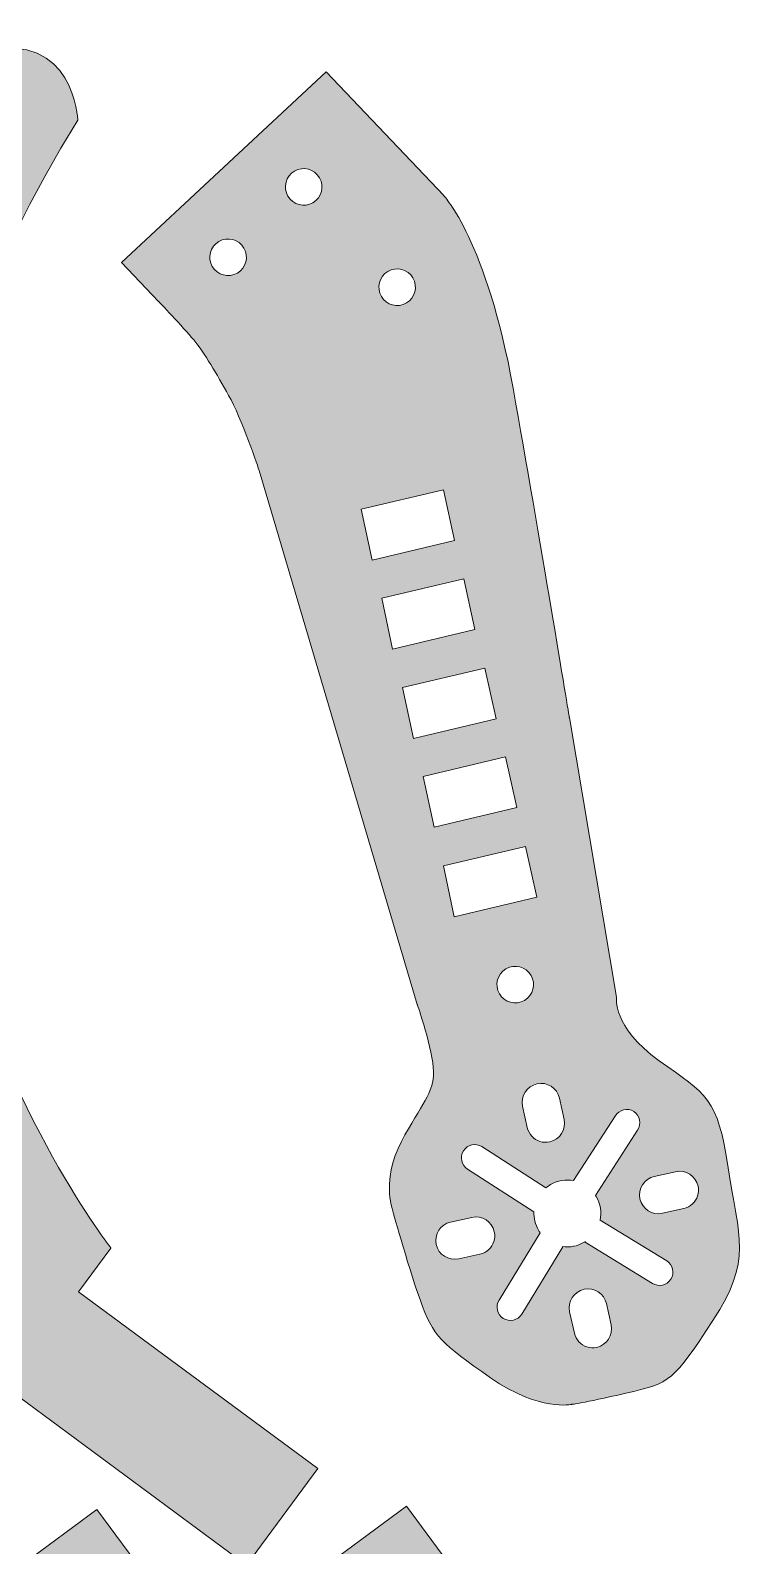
# Model space of a CAD drawing. Header units: inches. Extents: x -76 to 385, y -385 to 84.
# Drawn here: x 299.6 to 379.3, y -83.6 to 83.5 of the extents above; entities that cross this region are included whole.
import ezdxf

# ---------------------------------------------------------------- set-up
doc = ezdxf.new("R2010")
doc.units = ezdxf.units.IN
doc.header["$MEASUREMENT"] = 0
doc.layers.add('katman 1', color=7, linetype='Continuous')

# ---------------------------------------------------------------- blocks, each defined once
blk = doc.blocks.new('block 12')
at = {"layer": 'katman 1', "true_color": 0xffffff}
h = blk.add_hatch(color=7, dxfattribs=at)
h.dxf.hatch_style = 2
edge = h.paths.add_edge_path()
edge.add_spline(control_points=[(350.38, -65.12), (344.94, -61.32), (344.07, -60.68), (342.6, -56.51), (341.12, -52.33), (339.53, -46.48), (339.53, -46.48), (339.53, -46.48), (338.36, -43.23), (340.54, -39.08), (342.72, -34.92), (344.14, -33.74), (344.09, -31.36), (344.04, -28.97), (342.3, -23.94), (342.3, -23.94), (342.3, -23.94), (324.85, 34.96), (324.85, 34.96), (324.85, 34.96), (322.85, 40.88), (321.49, 43.24), (320.14, 45.6), (318.87, 47.91), (317.64, 49.35), (316.42, 50.8), (313.76, 53.61), (313.76, 53.61), (313.76, 53.61), (309.67, 57.91), (309.67, 57.91), (309.67, 57.91), (332.25, 78.94), (332.25, 78.94), (332.25, 78.94), (345.22, 65.27), (345.22, 65.27), (345.22, 65.27), (349.95, 60.31), (352.87, 44.02), (355.78, 27.72), (359.07, 7.69), (359.07, 7.69), (359.07, 7.69), (364.27, -23.14), (364.27, -23.14), (364.27, -23.14), (363.74, -26.4), (368.98, -30.15), (374.22, -33.9), (375.42, -34.21), (376.6, -41.96), (377.78, -49.72), (379.29, -52.13), (374.91, -58.81), (370.53, -65.49), (370.27, -65.7), (365.31, -66.83), (360.35, -67.97), (359.36, -68.05), (359.36, -68.05), (359.36, -68.05), (355.82, -68.92), (350.38, -65.12)], knot_values=[0, 0, 0, 0, 1, 1, 1, 2, 2, 2, 3, 3, 3, 4, 4, 4, 5, 5, 5, 6, 6, 6, 7, 7, 7, 8, 8, 8, 9, 9, 9, 10, 10, 10, 11, 11, 11, 12, 12, 12, 13, 13, 13, 14, 14, 14, 15, 15, 15, 16, 16, 16, 17, 17, 17, 18, 18, 18, 19, 19, 19, 20, 20, 20, 21, 21, 21, 21], degree=3, periodic=1)
edge = h.paths.add_edge_path()
edge.add_spline(control_points=[(351.32, -56.55), (350.88, -57.24), (351.09, -58.14), (351.78, -58.57), (352.47, -59.01), (353.38, -58.8), (353.81, -58.11), (353.81, -58.11), (358.35, -50.67), (358.35, -50.67), (358.35, -50.67), (358.31, -50.65), (358.31, -50.65), (359.11, -50.77), (359.96, -50.62), (360.71, -50.18), (360.76, -50.16), (360.81, -50.12), (360.86, -50.09), (360.86, -50.09), (360.81, -50.18), (360.81, -50.18), (360.81, -50.18), (368.24, -54.72), (368.24, -54.72), (368.93, -55.15), (369.84, -54.94), (370.27, -54.25), (370.7, -53.57), (370.49, -52.66), (369.81, -52.23), (369.81, -52.23), (362.46, -47.74), (362.46, -47.74), (362.63, -46.88), (362.51, -45.96), (362.03, -45.14), (362.01, -45.1), (361.99, -45.07), (361.96, -45.03), (361.96, -45.03), (366.6, -37.83), (366.6, -37.83), (367.05, -37.11), (366.86, -36.17), (366.18, -35.74), (365.49, -35.31), (364.56, -35.55), (364.11, -36.27), (364.11, -36.27), (359.53, -43.38), (359.53, -43.38), (358.69, -43.22), (357.79, -43.35), (356.99, -43.82), (356.81, -43.93), (356.64, -44.05), (356.48, -44.18), (356.48, -44.18), (349.41, -39.62), (349.41, -39.62), (348.72, -39.19), (347.82, -39.4), (347.39, -40.09), (346.95, -40.78), (347.16, -41.68), (347.85, -42.12), (347.85, -42.12), (355.17, -46.84), (355.17, -46.84), (355.14, -47.52), (355.3, -48.23), (355.67, -48.86), (355.72, -48.95), (355.78, -49.04), (355.85, -49.13), (355.85, -49.13), (351.32, -56.55), (351.32, -56.55)], knot_values=[0, 0, 0, 0, 1, 1, 1, 2, 2, 2, 3, 3, 3, 4, 4, 4, 5, 5, 5, 6, 6, 6, 7, 7, 7, 8, 8, 8, 9, 9, 9, 10, 10, 10, 11, 11, 11, 12, 12, 12, 13, 13, 13, 14, 14, 14, 15, 15, 15, 16, 16, 16, 17, 17, 17, 18, 18, 18, 19, 19, 19, 20, 20, 20, 21, 21, 21, 22, 22, 22, 23, 23, 23, 24, 24, 24, 25, 25, 25, 26, 26, 26, 26], degree=3, periodic=1)
edge = h.paths.add_edge_path()
edge.add_spline(control_points=[(344.39, -50.43), (344.63, -51.55), (345.75, -52.25), (346.87, -52.01), (346.87, -52.01), (349.21, -51.49), (349.21, -51.49), (349.59, -51.41), (349.92, -51.23), (350.18, -50.99), (350.7, -50.5), (350.96, -49.76), (350.79, -49.02), (350.54, -47.89), (349.43, -47.19), (348.31, -47.43), (348.31, -47.43), (345.97, -47.95), (345.97, -47.95), (344.85, -48.2), (344.14, -49.3), (344.39, -50.43)], knot_values=[0, 0, 0, 0, 1, 1, 1, 2, 2, 2, 3, 3, 3, 4, 4, 4, 5, 5, 5, 6, 6, 6, 7, 7, 7, 7], degree=3, periodic=1)
edge = h.paths.add_edge_path()
edge.add_spline(control_points=[(359.62, -60.19), (359.71, -60.56), (359.88, -60.89), (360.13, -61.15), (360.61, -61.68), (361.35, -61.93), (362.1, -61.77), (363.21, -61.52), (363.92, -60.41), (363.68, -59.29), (363.68, -59.29), (363.16, -56.95), (363.16, -56.95), (362.91, -55.83), (361.8, -55.12), (360.69, -55.37), (359.57, -55.62), (358.86, -56.72), (359.1, -57.84), (359.1, -57.84), (359.62, -60.19), (359.62, -60.19)], knot_values=[0, 0, 0, 0, 1, 1, 1, 2, 2, 2, 3, 3, 3, 4, 4, 4, 5, 5, 5, 6, 6, 6, 7, 7, 7, 7], degree=3, periodic=1)
edge = h.paths.add_edge_path()
edge.add_spline(control_points=[(354.43, -37.52), (354.51, -37.9), (354.69, -38.22), (354.94, -38.49), (355.42, -39.01), (356.16, -39.27), (356.9, -39.1), (358.03, -38.85), (358.74, -37.75), (358.49, -36.63), (358.49, -36.63), (357.97, -34.28), (357.97, -34.28), (357.72, -33.16), (356.61, -32.45), (355.5, -32.7), (354.38, -32.95), (353.67, -34.05), (353.91, -35.18), (353.91, -35.18), (354.43, -37.52), (354.43, -37.52)], knot_values=[0, 0, 0, 0, 1, 1, 1, 2, 2, 2, 3, 3, 3, 4, 4, 4, 5, 5, 5, 6, 6, 6, 7, 7, 7, 7], degree=3, periodic=1)
edge = h.paths.add_edge_path()
edge.add_spline(control_points=[(366.86, -45.39), (367.11, -46.51), (368.22, -47.22), (369.34, -46.98), (369.34, -46.98), (371.68, -46.46), (371.68, -46.46), (372.06, -46.37), (372.39, -46.2), (372.65, -45.95), (373.17, -45.47), (373.43, -44.73), (373.26, -43.98), (373.01, -42.86), (371.91, -42.15), (370.79, -42.4), (370.79, -42.4), (368.44, -42.92), (368.44, -42.92), (367.32, -43.16), (366.61, -44.27), (366.86, -45.39)], knot_values=[0, 0, 0, 0, 1, 1, 1, 2, 2, 2, 3, 3, 3, 4, 4, 4, 5, 5, 5, 6, 6, 6, 7, 7, 7, 7], degree=3, periodic=1)
edge = h.paths.add_edge_path()
edge.add_spline(control_points=[(351.35, -22.78), (351.91, -23.74), (353.15, -24.06), (354.11, -23.5), (355.08, -22.94), (355.4, -21.7), (354.84, -20.74), (354.27, -19.78), (353.04, -19.45), (352.08, -20.02), (351.11, -20.58), (350.79, -21.81), (351.35, -22.78)], knot_values=[0, 0, 0, 0, 1, 1, 1, 2, 2, 2, 3, 3, 3, 4, 4, 4, 4], degree=3, periodic=1)
h.paths.add_polyline_path([(345.19, -8.67), (346.38, -14.28), (355.48, -12.11), (354.25, -6.53)])
h.paths.add_polyline_path([(342.96, 1.21), (344.16, -4.4), (353.26, -2.23), (352.03, 3.36)])
h.paths.add_polyline_path([(340.68, 11.01), (341.88, 5.4), (350.98, 7.57), (349.75, 13.15)])
h.paths.add_polyline_path([(338.37, 20.87), (339.56, 15.26), (348.66, 17.43), (347.43, 23.02)])
h.paths.add_polyline_path([(336.11, 30.67), (337.31, 25.06), (346.41, 27.23), (345.18, 32.82)])
edge = h.paths.add_edge_path()
edge.add_spline(control_points=[(319.69, 57.45), (320.25, 56.49), (321.49, 56.17), (322.45, 56.73), (323.41, 57.29), (323.74, 58.53), (323.18, 59.49), (322.61, 60.45), (321.38, 60.78), (320.41, 60.21), (319.45, 59.65), (319.13, 58.42), (319.69, 57.45)], knot_values=[0, 0, 0, 0, 1, 1, 1, 2, 2, 2, 3, 3, 3, 4, 4, 4, 4], degree=3, periodic=1)
edge = h.paths.add_edge_path()
edge.add_spline(control_points=[(338.34, 54.15), (338.9, 53.19), (340.13, 52.86), (341.1, 53.43), (342.06, 53.99), (342.38, 55.23), (341.82, 56.19), (341.26, 57.15), (340.02, 57.48), (339.06, 56.91), (338.1, 56.35), (337.77, 55.11), (338.34, 54.15)], knot_values=[0, 0, 0, 0, 1, 1, 1, 2, 2, 2, 3, 3, 3, 4, 4, 4, 4], degree=3, periodic=1)
edge = h.paths.add_edge_path()
edge.add_spline(control_points=[(328.03, 65.22), (328.59, 64.25), (329.82, 63.93), (330.79, 64.49), (331.75, 65.06), (332.07, 66.29), (331.51, 67.25), (330.95, 68.22), (329.71, 68.54), (328.75, 67.98), (327.79, 67.42), (327.46, 66.18), (328.03, 65.22)], knot_values=[0, 0, 0, 0, 1, 1, 1, 2, 2, 2, 3, 3, 3, 4, 4, 4, 4], degree=3, periodic=1)
at = {"layer": 'katman 1', "lineweight": 0}
for points in [[(336.11, 30.67), (337.31, 25.06), (346.41, 27.23), (345.18, 32.82), (336.11, 30.67)], [(338.37, 20.87), (339.56, 15.26), (348.66, 17.43), (347.43, 23.02), (338.37, 20.87)], [(340.68, 11.01), (341.88, 5.4), (350.98, 7.57), (349.75, 13.15), (340.68, 11.01)], [(342.96, 1.21), (344.16, -4.4), (353.26, -2.23), (352.03, 3.36), (342.96, 1.21)], [(345.19, -8.67), (346.38, -14.28), (355.48, -12.11), (354.25, -6.53), (345.19, -8.67)]]:
    blk.add_lwpolyline(points, dxfattribs=at)
for points, knots in [([(350.38, -65.12), (344.94, -61.32), (344.07, -60.68), (342.6, -56.51), (341.12, -52.33), (339.53, -46.48), (339.53, -46.48), (339.53, -46.48), (338.36, -43.23), (340.54, -39.08), (342.72, -34.92), (344.14, -33.74), (344.09, -31.36), (344.04, -28.97), (342.3, -23.94), (342.3, -23.94), (342.3, -23.94), (324.85, 34.96), (324.85, 34.96), (324.85, 34.96), (322.85, 40.88), (321.49, 43.24), (320.14, 45.6), (318.87, 47.91), (317.64, 49.35), (316.42, 50.8), (313.76, 53.61), (313.76, 53.61), (313.76, 53.61), (309.67, 57.91), (309.67, 57.91), (309.67, 57.91), (332.25, 78.94), (332.25, 78.94), (332.25, 78.94), (345.22, 65.27), (345.22, 65.27), (345.22, 65.27), (349.95, 60.31), (352.87, 44.02), (355.78, 27.72), (359.07, 7.69), (359.07, 7.69), (359.07, 7.69), (364.27, -23.14), (364.27, -23.14), (364.27, -23.14), (363.74, -26.4), (368.98, -30.15), (374.22, -33.9), (375.42, -34.21), (376.6, -41.96), (377.78, -49.72), (379.29, -52.13), (374.91, -58.81), (370.53, -65.49), (370.27, -65.7), (365.31, -66.83), (360.35, -67.97), (359.36, -68.05), (359.36, -68.05), (359.36, -68.05), (355.82, -68.92), (350.38, -65.12)], [0, 0, 0, 0, 1, 1, 1, 2, 2, 2, 3, 3, 3, 4, 4, 4, 5, 5, 5, 6, 6, 6, 7, 7, 7, 8, 8, 8, 9, 9, 9, 10, 10, 10, 11, 11, 11, 12, 12, 12, 13, 13, 13, 14, 14, 14, 15, 15, 15, 16, 16, 16, 17, 17, 17, 18, 18, 18, 19, 19, 19, 20, 20, 20, 21, 21, 21, 21]), ([(328.03, 65.22), (328.59, 64.25), (329.82, 63.93), (330.79, 64.49), (331.75, 65.06), (332.07, 66.29), (331.51, 67.25), (330.95, 68.22), (329.71, 68.54), (328.75, 67.98), (327.79, 67.42), (327.46, 66.18), (328.03, 65.22)], [0, 0, 0, 0, 1, 1, 1, 2, 2, 2, 3, 3, 3, 4, 4, 4, 4]), ([(319.69, 57.45), (320.25, 56.49), (321.49, 56.17), (322.45, 56.73), (323.41, 57.29), (323.74, 58.53), (323.18, 59.49), (322.61, 60.45), (321.38, 60.78), (320.41, 60.21), (319.45, 59.65), (319.13, 58.42), (319.69, 57.45)], [0, 0, 0, 0, 1, 1, 1, 2, 2, 2, 3, 3, 3, 4, 4, 4, 4]), ([(338.34, 54.15), (338.9, 53.19), (340.13, 52.86), (341.1, 53.43), (342.06, 53.99), (342.38, 55.23), (341.82, 56.19), (341.26, 57.15), (340.02, 57.48), (339.06, 56.91), (338.1, 56.35), (337.77, 55.11), (338.34, 54.15)], [0, 0, 0, 0, 1, 1, 1, 2, 2, 2, 3, 3, 3, 4, 4, 4, 4]), ([(351.35, -22.78), (351.91, -23.74), (353.15, -24.06), (354.11, -23.5), (355.08, -22.94), (355.4, -21.7), (354.84, -20.74), (354.27, -19.78), (353.04, -19.45), (352.08, -20.02), (351.11, -20.58), (350.79, -21.81), (351.35, -22.78)], [0, 0, 0, 0, 1, 1, 1, 2, 2, 2, 3, 3, 3, 4, 4, 4, 4]), ([(354.43, -37.52), (354.51, -37.9), (354.69, -38.22), (354.94, -38.49), (355.42, -39.01), (356.16, -39.27), (356.9, -39.1), (358.03, -38.85), (358.74, -37.75), (358.49, -36.63), (358.49, -36.63), (357.97, -34.28), (357.97, -34.28), (357.72, -33.16), (356.61, -32.45), (355.5, -32.7), (354.38, -32.95), (353.67, -34.05), (353.91, -35.18), (353.91, -35.18), (354.43, -37.52), (354.43, -37.52)], [0, 0, 0, 0, 1, 1, 1, 2, 2, 2, 3, 3, 3, 4, 4, 4, 5, 5, 5, 6, 6, 6, 7, 7, 7, 7]), ([(351.32, -56.55), (350.88, -57.24), (351.09, -58.14), (351.78, -58.57), (352.47, -59.01), (353.38, -58.8), (353.81, -58.11), (353.81, -58.11), (358.35, -50.67), (358.35, -50.67), (358.35, -50.67), (358.31, -50.65), (358.31, -50.65), (359.11, -50.77), (359.96, -50.62), (360.71, -50.18), (360.76, -50.16), (360.81, -50.12), (360.86, -50.09), (360.86, -50.09), (360.81, -50.18), (360.81, -50.18), (360.81, -50.18), (368.24, -54.72), (368.24, -54.72), (368.93, -55.15), (369.84, -54.94), (370.27, -54.25), (370.7, -53.57), (370.49, -52.66), (369.81, -52.23), (369.81, -52.23), (362.46, -47.74), (362.46, -47.74), (362.63, -46.88), (362.51, -45.96), (362.03, -45.14), (362.01, -45.1), (361.99, -45.07), (361.96, -45.03), (361.96, -45.03), (366.6, -37.83), (366.6, -37.83), (367.05, -37.11), (366.86, -36.17), (366.18, -35.74), (365.49, -35.31), (364.56, -35.55), (364.11, -36.27), (364.11, -36.27), (359.53, -43.38), (359.53, -43.38), (358.69, -43.22), (357.79, -43.35), (356.99, -43.82), (356.81, -43.93), (356.64, -44.05), (356.48, -44.18), (356.48, -44.18), (349.41, -39.62), (349.41, -39.62), (348.72, -39.19), (347.82, -39.4), (347.39, -40.09), (346.95, -40.78), (347.16, -41.68), (347.85, -42.12), (347.85, -42.12), (355.17, -46.84), (355.17, -46.84), (355.14, -47.52), (355.3, -48.23), (355.67, -48.86), (355.72, -48.95), (355.78, -49.04), (355.85, -49.13), (355.85, -49.13), (351.32, -56.55), (351.32, -56.55)], [0, 0, 0, 0, 1, 1, 1, 2, 2, 2, 3, 3, 3, 4, 4, 4, 5, 5, 5, 6, 6, 6, 7, 7, 7, 8, 8, 8, 9, 9, 9, 10, 10, 10, 11, 11, 11, 12, 12, 12, 13, 13, 13, 14, 14, 14, 15, 15, 15, 16, 16, 16, 17, 17, 17, 18, 18, 18, 19, 19, 19, 20, 20, 20, 21, 21, 21, 22, 22, 22, 23, 23, 23, 24, 24, 24, 25, 25, 25, 26, 26, 26, 26]), ([(366.86, -45.39), (367.11, -46.51), (368.22, -47.22), (369.34, -46.98), (369.34, -46.98), (371.68, -46.46), (371.68, -46.46), (372.06, -46.37), (372.39, -46.2), (372.65, -45.95), (373.17, -45.47), (373.43, -44.73), (373.26, -43.98), (373.01, -42.86), (371.91, -42.15), (370.79, -42.4), (370.79, -42.4), (368.44, -42.92), (368.44, -42.92), (367.32, -43.16), (366.61, -44.27), (366.86, -45.39)], [0, 0, 0, 0, 1, 1, 1, 2, 2, 2, 3, 3, 3, 4, 4, 4, 5, 5, 5, 6, 6, 6, 7, 7, 7, 7]), ([(344.39, -50.43), (344.63, -51.55), (345.75, -52.25), (346.87, -52.01), (346.87, -52.01), (349.21, -51.49), (349.21, -51.49), (349.59, -51.41), (349.92, -51.23), (350.18, -50.99), (350.7, -50.5), (350.96, -49.76), (350.79, -49.02), (350.54, -47.89), (349.43, -47.19), (348.31, -47.43), (348.31, -47.43), (345.97, -47.95), (345.97, -47.95), (344.85, -48.2), (344.14, -49.3), (344.39, -50.43)], [0, 0, 0, 0, 1, 1, 1, 2, 2, 2, 3, 3, 3, 4, 4, 4, 5, 5, 5, 6, 6, 6, 7, 7, 7, 7]), ([(359.62, -60.19), (359.71, -60.56), (359.88, -60.89), (360.13, -61.15), (360.61, -61.68), (361.35, -61.93), (362.1, -61.77), (363.21, -61.52), (363.92, -60.41), (363.68, -59.29), (363.68, -59.29), (363.16, -56.95), (363.16, -56.95), (362.91, -55.83), (361.8, -55.12), (360.69, -55.37), (359.57, -55.62), (358.86, -56.72), (359.1, -57.84), (359.1, -57.84), (359.62, -60.19), (359.62, -60.19)], [0, 0, 0, 0, 1, 1, 1, 2, 2, 2, 3, 3, 3, 4, 4, 4, 5, 5, 5, 6, 6, 6, 7, 7, 7, 7])]:
    blk.add_open_spline(points, degree=3, knots=knots, dxfattribs=at)
blk = doc.blocks.new('block 11')
at = {"layer": 'katman 1'}
blk.add_blockref('block 12', (0, 0), dxfattribs=at)
blk = doc.blocks.new('block 34')
at = {"layer": 'katman 1', "true_color": 0xffffff}
h = blk.add_hatch(color=7, dxfattribs=at)
h.dxf.hatch_style = 2
edge = h.paths.add_edge_path()
edge.add_spline(control_points=[(280.48, -54.02), (280.48, -54.02), (323.46, -85.79), (323.46, -85.79), (323.46, -85.79), (331.32, -75.15), (331.32, -75.15), (331.32, -75.15), (304.94, -55.65), (304.94, -55.65), (304.94, -55.65), (308.51, -50.83), (308.51, -50.83), (308.51, -50.83), (263.12, 7.07), (304.86, 73.61), (304.86, 73.61), (304.42, 83.51), (294.64, 81.16), (294.64, 81.16), (264.35, 44.33), (276.39, -24.24), (276.39, -24.24), (288.34, -43.38), (288.34, -43.38), (288.34, -43.38), (280.48, -54.02), (280.48, -54.02), (280.48, -54.02), (280.48, -54.02), (280.48, -54.02)], knot_values=[0, 0, 0, 0, 1, 1, 1, 2, 2, 2, 3, 3, 3, 4, 4, 4, 5, 5, 5, 6, 6, 6, 7, 7, 7, 8, 8, 8, 9, 9, 9, 10, 10, 10, 10], degree=3, periodic=1)
edge = h.paths.add_edge_path()
edge.add_spline(control_points=[(296.85, 69.29), (296.28, 68.51), (295.17, 68.34), (294.39, 68.92), (293.6, 69.5), (293.44, 70.6), (294.02, 71.39), (294.6, 72.17), (295.7, 72.33), (296.48, 71.76), (297.27, 71.18), (297.43, 70.07), (296.85, 69.29)], knot_values=[0, 0, 0, 0, 1, 1, 1, 2, 2, 2, 3, 3, 3, 4, 4, 4, 4], degree=3, periodic=1)
edge = h.paths.add_edge_path()
edge.add_spline(control_points=[(291.83, 58.72), (291.25, 57.94), (290.14, 57.77), (289.36, 58.35), (288.58, 58.93), (288.41, 60.03), (288.99, 60.82), (289.57, 61.6), (290.67, 61.77), (291.46, 61.19), (292.24, 60.61), (292.4, 59.5), (291.83, 58.72)], knot_values=[0, 0, 0, 0, 1, 1, 1, 2, 2, 2, 3, 3, 3, 4, 4, 4, 4], degree=3, periodic=1)
edge = h.paths.add_edge_path()
edge.add_spline(control_points=[(287.39, 47.49), (286.81, 46.71), (285.71, 46.54), (284.92, 47.12), (284.14, 47.7), (283.97, 48.81), (284.55, 49.59), (285.13, 50.37), (286.24, 50.54), (287.02, 49.96), (287.8, 49.38), (287.97, 48.28), (287.39, 47.49)], knot_values=[0, 0, 0, 0, 1, 1, 1, 2, 2, 2, 3, 3, 3, 4, 4, 4, 4], degree=3, periodic=1)
edge = h.paths.add_edge_path()
edge.add_spline(control_points=[(284.46, 35.16), (283.88, 34.38), (282.78, 34.21), (281.99, 34.79), (281.21, 35.37), (281.05, 36.48), (281.62, 37.26), (282.2, 38.04), (283.31, 38.21), (284.09, 37.63), (284.87, 37.05), (285.04, 35.95), (284.46, 35.16)], knot_values=[0, 0, 0, 0, 1, 1, 1, 2, 2, 2, 3, 3, 3, 4, 4, 4, 4], degree=3, periodic=1)
edge = h.paths.add_edge_path()
edge.add_spline(control_points=[(282.4, 21.71), (281.82, 20.92), (280.72, 20.76), (279.93, 21.34), (279.15, 21.91), (278.99, 23.02), (279.56, 23.8), (280.14, 24.59), (281.25, 24.75), (282.03, 24.17), (282.81, 23.59), (282.98, 22.49), (282.4, 21.71)], knot_values=[0, 0, 0, 0, 1, 1, 1, 2, 2, 2, 3, 3, 3, 4, 4, 4, 4], degree=3, periodic=1)
at = {"layer": 'katman 1', "lineweight": 0}
blk.add_open_spline([(280.48, -54.02), (280.48, -54.02), (323.46, -85.79), (323.46, -85.79), (323.46, -85.79), (331.32, -75.15), (331.32, -75.15), (331.32, -75.15), (304.94, -55.65), (304.94, -55.65), (304.94, -55.65), (308.51, -50.83), (308.51, -50.83), (308.51, -50.83), (263.12, 7.07), (304.86, 73.61), (304.86, 73.61), (304.42, 83.51), (294.64, 81.16), (294.64, 81.16), (264.35, 44.33), (276.39, -24.24), (276.39, -24.24), (288.34, -43.38), (288.34, -43.38), (288.34, -43.38), (280.48, -54.02), (280.48, -54.02), (280.48, -54.02), (280.48, -54.02), (280.48, -54.02)], degree=3, knots=[0, 0, 0, 0, 1, 1, 1, 2, 2, 2, 3, 3, 3, 4, 4, 4, 5, 5, 5, 6, 6, 6, 7, 7, 7, 8, 8, 8, 9, 9, 9, 10, 10, 10, 10], dxfattribs=at)
blk = doc.blocks.new('block 32')
at = {"layer": 'katman 1'}
blk.add_blockref('block 34', (0, 0), dxfattribs=at)
blk = doc.blocks.new('block 37')
at = {"layer": 'katman 1', "true_color": 0xffffff}
h = blk.add_hatch(color=7, dxfattribs=at)
h.dxf.hatch_style = 2
edge = h.paths.add_edge_path()
edge.add_spline(control_points=[(263.98, -111.42), (263.98, -111.42), (271.84, -122.06), (271.84, -122.06), (271.84, -122.06), (259.89, -141.21), (259.89, -141.21), (247.85, -209.78), (278.14, -246.6), (278.14, -246.6), (287.92, -248.95), (288.36, -239.06), (288.36, -239.06), (246.62, -172.51), (292, -114.62), (292, -114.62), (292, -114.62), (288.44, -109.79), (288.44, -109.79), (288.44, -109.79), (314.82, -90.29), (314.82, -90.29), (314.82, -90.29), (306.96, -79.65), (306.96, -79.65), (306.96, -79.65), (263.98, -111.42), (263.98, -111.42), (263.98, -111.42), (263.98, -111.42), (263.98, -111.42)], knot_values=[0, 0, 0, 0, 1, 1, 1, 2, 2, 2, 3, 3, 3, 4, 4, 4, 5, 5, 5, 6, 6, 6, 7, 7, 7, 8, 8, 8, 9, 9, 9, 10, 10, 10, 10], degree=3, periodic=1)
edge = h.paths.add_edge_path()
edge.add_spline(control_points=[(279.98, -237.2), (279.2, -237.78), (278.1, -237.62), (277.52, -236.83), (276.94, -236.05), (277.1, -234.94), (277.89, -234.37), (278.67, -233.79), (279.77, -233.95), (280.35, -234.74), (280.93, -235.52), (280.77, -236.62), (279.98, -237.2)], knot_values=[0, 0, 0, 0, 1, 1, 1, 2, 2, 2, 3, 3, 3, 4, 4, 4, 4], degree=3, periodic=1)
edge = h.paths.add_edge_path()
edge.add_spline(control_points=[(274.96, -226.63), (274.17, -227.21), (273.07, -227.05), (272.49, -226.26), (271.91, -225.48), (272.07, -224.38), (272.86, -223.8), (273.64, -223.22), (274.75, -223.38), (275.32, -224.17), (275.9, -224.95), (275.74, -226.06), (274.96, -226.63)], knot_values=[0, 0, 0, 0, 1, 1, 1, 2, 2, 2, 3, 3, 3, 4, 4, 4, 4], degree=3, periodic=1)
edge = h.paths.add_edge_path()
edge.add_spline(control_points=[(270.52, -215.41), (269.74, -215.99), (268.63, -215.82), (268.05, -215.04), (267.47, -214.25), (267.64, -213.15), (268.42, -212.57), (269.21, -211.99), (270.31, -212.16), (270.89, -212.94), (271.47, -213.72), (271.3, -214.83), (270.52, -215.41)], knot_values=[0, 0, 0, 0, 1, 1, 1, 2, 2, 2, 3, 3, 3, 4, 4, 4, 4], degree=3, periodic=1)
edge = h.paths.add_edge_path()
edge.add_spline(control_points=[(267.59, -203.08), (266.81, -203.66), (265.7, -203.49), (265.12, -202.71), (264.55, -201.92), (264.71, -200.82), (265.49, -200.24), (266.28, -199.66), (267.38, -199.83), (267.96, -200.61), (268.54, -201.39), (268.37, -202.5), (267.59, -203.08)], knot_values=[0, 0, 0, 0, 1, 1, 1, 2, 2, 2, 3, 3, 3, 4, 4, 4, 4], degree=3, periodic=1)
edge = h.paths.add_edge_path()
edge.add_spline(control_points=[(265.53, -189.62), (264.75, -190.2), (263.64, -190.03), (263.06, -189.25), (262.48, -188.47), (262.65, -187.36), (263.43, -186.78), (264.22, -186.2), (265.32, -186.37), (265.9, -187.15), (266.48, -187.94), (266.31, -189.04), (265.53, -189.62)], knot_values=[0, 0, 0, 0, 1, 1, 1, 2, 2, 2, 3, 3, 3, 4, 4, 4, 4], degree=3, periodic=1)
h = blk.add_hatch(color=7, dxfattribs=at)
h.dxf.hatch_style = 2
edge = h.paths.add_edge_path()
edge.add_spline(control_points=[(298.12, -111.07), (298.12, -111.07), (305.98, -121.71), (305.98, -121.71), (305.98, -121.71), (294.03, -140.85), (294.03, -140.85), (281.98, -209.42), (312.28, -246.25), (312.28, -246.25), (322.06, -248.6), (322.49, -238.7), (322.49, -238.7), (280.76, -172.16), (326.14, -114.26), (326.14, -114.26), (326.14, -114.26), (322.58, -109.44), (322.58, -109.44), (322.58, -109.44), (348.96, -89.94), (348.96, -89.94), (348.96, -89.94), (341.09, -79.3), (341.09, -79.3), (341.09, -79.3), (298.12, -111.07), (298.12, -111.07), (298.12, -111.07), (298.12, -111.07), (298.12, -111.07)], knot_values=[0, 0, 0, 0, 1, 1, 1, 2, 2, 2, 3, 3, 3, 4, 4, 4, 5, 5, 5, 6, 6, 6, 7, 7, 7, 8, 8, 8, 9, 9, 9, 10, 10, 10, 10], degree=3, periodic=1)
edge = h.paths.add_edge_path()
edge.add_spline(control_points=[(314.12, -236.85), (313.34, -237.43), (312.23, -237.26), (311.65, -236.48), (311.07, -235.69), (311.24, -234.59), (312.02, -234.01), (312.81, -233.43), (313.91, -233.6), (314.49, -234.38), (315.07, -235.16), (314.9, -236.27), (314.12, -236.85)], knot_values=[0, 0, 0, 0, 1, 1, 1, 2, 2, 2, 3, 3, 3, 4, 4, 4, 4], degree=3, periodic=1)
edge = h.paths.add_edge_path()
edge.add_spline(control_points=[(309.09, -226.28), (308.31, -226.86), (307.2, -226.69), (306.62, -225.91), (306.05, -225.13), (306.21, -224.02), (306.99, -223.44), (307.78, -222.86), (308.88, -223.03), (309.46, -223.81), (310.04, -224.6), (309.87, -225.7), (309.09, -226.28)], knot_values=[0, 0, 0, 0, 1, 1, 1, 2, 2, 2, 3, 3, 3, 4, 4, 4, 4], degree=3, periodic=1)
edge = h.paths.add_edge_path()
edge.add_spline(control_points=[(304.66, -215.05), (303.87, -215.63), (302.77, -215.46), (302.19, -214.68), (301.61, -213.9), (301.77, -212.79), (302.56, -212.21), (303.34, -211.63), (304.45, -211.8), (305.03, -212.58), (305.6, -213.37), (305.44, -214.47), (304.66, -215.05)], knot_values=[0, 0, 0, 0, 1, 1, 1, 2, 2, 2, 3, 3, 3, 4, 4, 4, 4], degree=3, periodic=1)
edge = h.paths.add_edge_path()
edge.add_spline(control_points=[(301.73, -202.72), (300.94, -203.3), (299.84, -203.14), (299.26, -202.35), (298.68, -201.57), (298.85, -200.46), (299.63, -199.88), (300.41, -199.31), (301.52, -199.47), (302.1, -200.25), (302.68, -201.04), (302.51, -202.14), (301.73, -202.72)], knot_values=[0, 0, 0, 0, 1, 1, 1, 2, 2, 2, 3, 3, 3, 4, 4, 4, 4], degree=3, periodic=1)
edge = h.paths.add_edge_path()
edge.add_spline(control_points=[(299.67, -189.26), (298.88, -189.84), (297.78, -189.68), (297.2, -188.89), (296.62, -188.11), (296.79, -187.01), (297.57, -186.43), (298.35, -185.85), (299.46, -186.01), (300.04, -186.8), (300.62, -187.58), (300.45, -188.68), (299.67, -189.26)], knot_values=[0, 0, 0, 0, 1, 1, 1, 2, 2, 2, 3, 3, 3, 4, 4, 4, 4], degree=3, periodic=1)
at = {"layer": 'katman 1', "lineweight": 0}
for points in [[(263.98, -111.42), (263.98, -111.42), (271.84, -122.06), (271.84, -122.06), (271.84, -122.06), (259.89, -141.21), (259.89, -141.21), (247.85, -209.78), (278.14, -246.6), (278.14, -246.6), (287.92, -248.95), (288.36, -239.06), (288.36, -239.06), (246.62, -172.51), (292, -114.62), (292, -114.62), (292, -114.62), (288.44, -109.79), (288.44, -109.79), (288.44, -109.79), (314.82, -90.29), (314.82, -90.29), (314.82, -90.29), (306.96, -79.65), (306.96, -79.65), (306.96, -79.65), (263.98, -111.42), (263.98, -111.42), (263.98, -111.42), (263.98, -111.42), (263.98, -111.42)], [(298.12, -111.07), (298.12, -111.07), (305.98, -121.71), (305.98, -121.71), (305.98, -121.71), (294.03, -140.85), (294.03, -140.85), (281.98, -209.42), (312.28, -246.25), (312.28, -246.25), (322.06, -248.6), (322.49, -238.7), (322.49, -238.7), (280.76, -172.16), (326.14, -114.26), (326.14, -114.26), (326.14, -114.26), (322.58, -109.44), (322.58, -109.44), (322.58, -109.44), (348.96, -89.94), (348.96, -89.94), (348.96, -89.94), (341.09, -79.3), (341.09, -79.3), (341.09, -79.3), (298.12, -111.07), (298.12, -111.07), (298.12, -111.07), (298.12, -111.07), (298.12, -111.07)]]:
    blk.add_open_spline(points, degree=3, knots=[0, 0, 0, 0, 1, 1, 1, 2, 2, 2, 3, 3, 3, 4, 4, 4, 5, 5, 5, 6, 6, 6, 7, 7, 7, 8, 8, 8, 9, 9, 9, 10, 10, 10, 10], dxfattribs=at)
blk = doc.blocks.new('block 35')
at = {"layer": 'katman 1'}
blk.add_blockref('block 37', (0, 0), dxfattribs=at)
blk = doc.blocks.new('block 31')
at = {"layer": 'katman 1'}
for name in ['block 32', 'block 35']:
    blk.add_blockref(name, (0, 0), dxfattribs=at)

msp = doc.modelspace()

# ---------------------------------------------------------------- block references
at = {"layer": 'katman 1'}
for name in ['block 31', 'block 11']:
    msp.add_blockref(name, (0, 0), dxfattribs=at)

doc.saveas('drawing.dxf')
